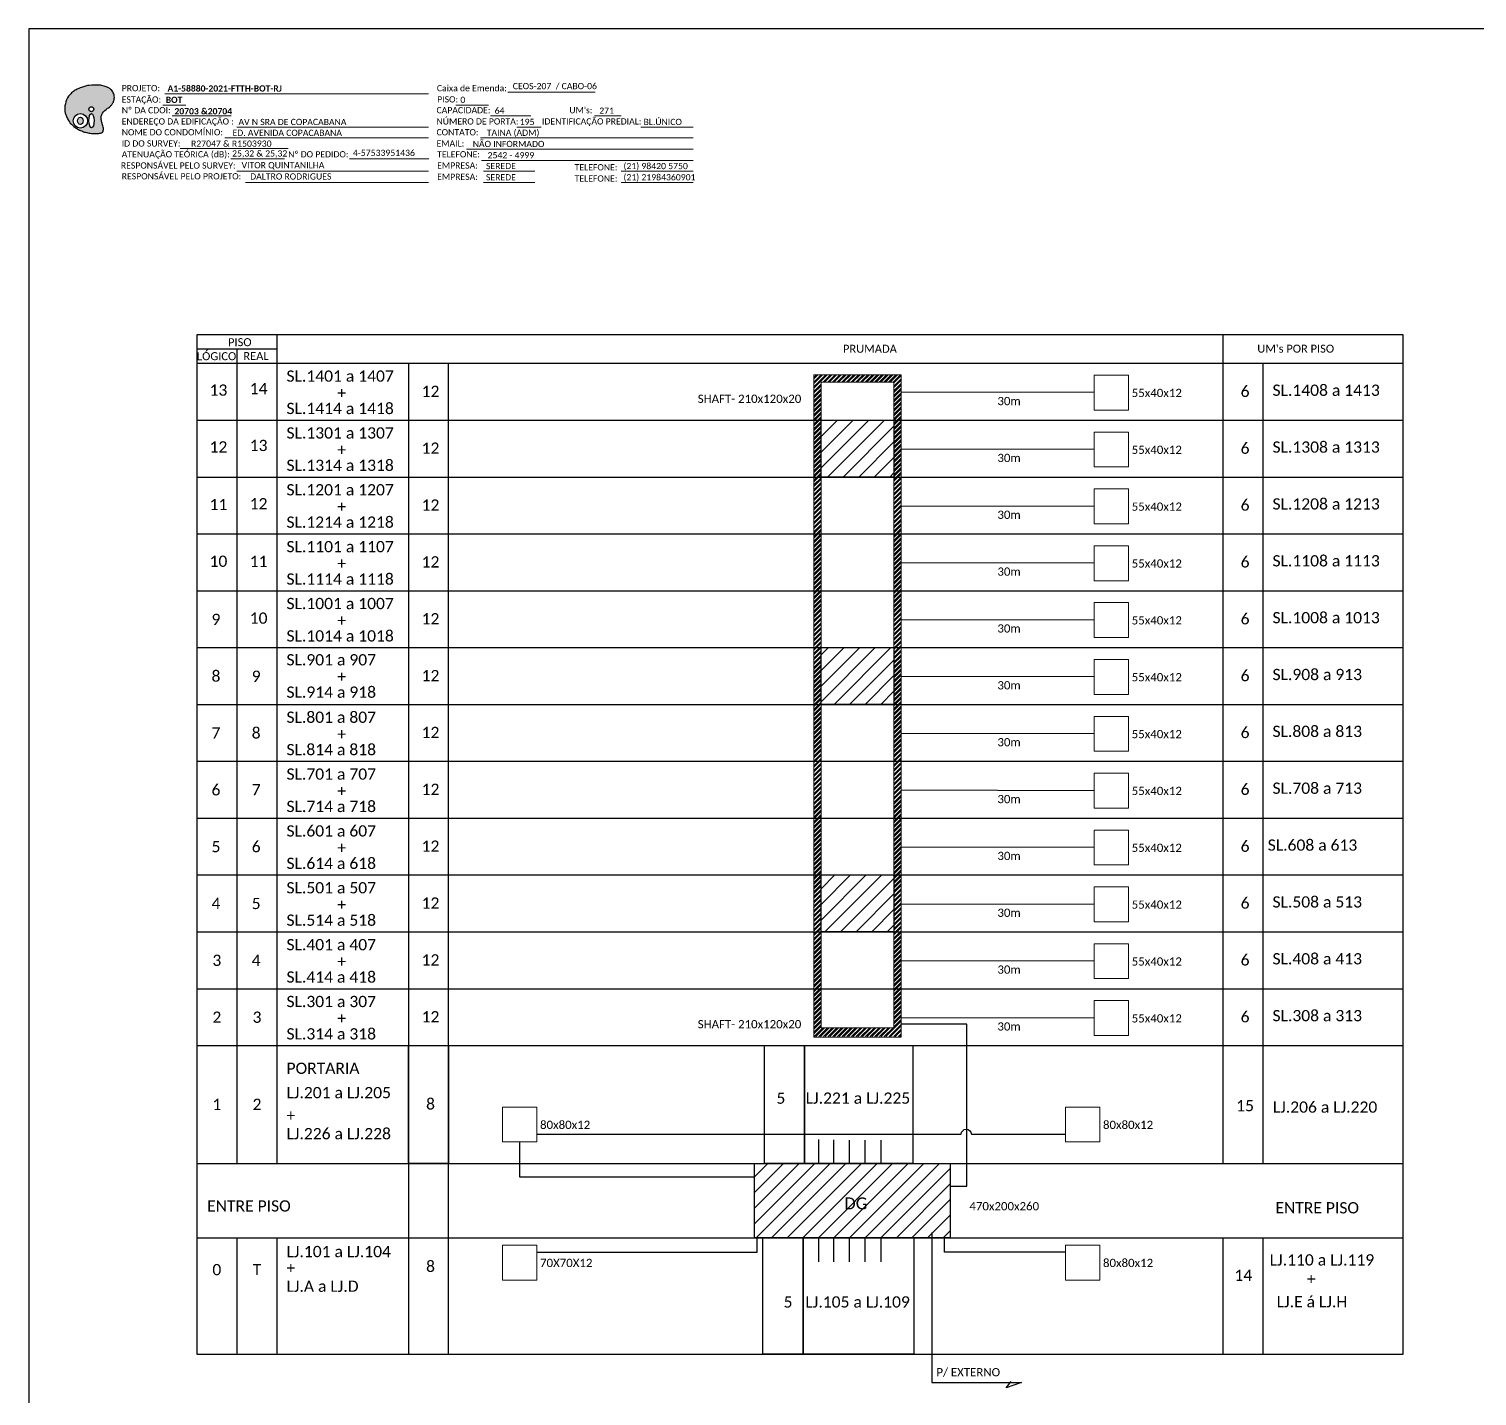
# Model space of a CAD drawing. Header units: metres. Extents: x -1286 to 459, y -500 to 94.
# Drawn here: x -381.5 to 35.5, y -299.5 to 94.2 of the extents above; entities that cross this region are included whole.
import ezdxf
from ezdxf.enums import TextEntityAlignment as Align

# ---------------------------------------------------------------- set-up
doc = ezdxf.new("R2010")
doc.units = ezdxf.units.M
doc.styles.add('WMF-Calibri0', font='calibri.ttf')
doc.styles.add('WMF-Calibri1', font='calibrib.ttf')

# ---------------------------------------------------------------- blocks, each defined once
blk = doc.blocks.new('OI')
h = blk.add_hatch(color=40)
edge = h.paths.add_edge_path()
edge.add_spline(control_points=[(4.35, -0.67), (3.92, -0.99), (3.26, -1.5), (2.81, -2.59), (2.9, -3.5), (3.06, -4.27), (3.31, -4.85), (3.37, -5.39), (3.4, -5.88), (3.2, -6.4), (2.54, -6.61), (1.65, -6.63), (0.55, -6.67), (-0.56, -6.42), (-1.61, -6.14), (-2.77, -5.61), (-3.92, -4.77), (-4.89, -3.7), (-5.34, -2.65), (-5.6, -1.94), (-5.85, -0.96), (-5.71, 0.47), (-5.1, 2.02), (-4.14, 3.02), (-3.3, 3.61), (-2.37, 4.16), (-1.36, 4.44), (-0.56, 4.7), (0.79, 4.85), (2.24, 4.97), (3.79, 4.57), (4.67, 4.21), (5.44, 3.65), (5.76, 2.99), (6.03, 2.21), (6.01, 1.46), (5.72, 0.64), (5.31, 0.08), (4.88, -0.38), (4.51, -0.55), (4.35, -0.67)], knot_values=[0, 0, 0, 0, 1.60434, 2.417191, 3.427595, 4.282808, 4.776746, 5.304182, 5.888771, 6.258406, 6.858137, 7.79129, 8.986195, 10.124242, 11.187857, 12.242908, 13.953784, 15.414161, 16.515391, 17.349188, 17.675853, 19.552021, 21.515531, 22.568638, 23.63245, 24.621084, 25.782718, 26.745347, 27.142653, 29.870543, 31.004649, 31.921532, 32.709589, 33.801391, 34.042471, 35.192333, 35.971461, 36.628871, 37.254359, 37.836911, 37.836911, 37.836911, 37.836911], degree=3, periodic=0)
h.paths.add_polyline_path([(1.13, -0.87, -1), (-0.04, -0.87, -1)], flags=16)
edge = h.paths.add_edge_path(flags=16)
edge.add_ellipse((0.56, -3.59), major_axis=(-0.02, 1.71), ratio=0.361305, start_angle=0, end_angle=360)
h.paths.add_polyline_path([(-0.36, -3.62, -1), (-3.8, -3.62, -1)], flags=16)
edge = h.paths.add_edge_path(flags=0)
edge.add_ellipse((-2.08, -3.62), major_axis=(0, 0.885), ratio=0.758294, start_angle=0, end_angle=360)
at = {"color": 40}
for centre, radius in [((-2.08, -3.62), 1.72), ((0.54, -0.87), 0.587)]:
    blk.add_circle(centre, radius, dxfattribs=at)
blk.add_ellipse((-2.08, -3.62), major_axis=(0, 0.885), ratio=0.758294, start_param=-3.141592653589792, end_param=3.141592653589792, dxfattribs=at)
blk.add_ellipse((0.56, -3.59), major_axis=(-0.02, 1.71), ratio=0.361305, dxfattribs=at)
at = {"color": 40, "start_tangent": (-0.800898, -0.598801), "end_tangent": (-0.800898, -0.598801)}
blk.add_spline([(4.35, -0.67), (3.2, -1.78), (2.9, -2.54), (2.92, -3.55), (3.12, -4.38), (3.28, -4.85), (3.37, -5.37), (3.35, -5.95), (3.2, -6.29), (2.66, -6.55), (1.73, -6.63), (0.54, -6.62), (-0.58, -6.41), (-1.6, -6.11), (-2.56, -5.67), (-3.95, -4.67), (-4.89, -3.56), (-5.37, -2.56), (-5.64, -1.78), (-5.72, -1.46), (-5.63, 0.42), (-4.84, 2.22), (-4.13, 2.99), (-3.27, 3.62), (-2.4, 4.09), (-1.3, 4.47), (-0.37, 4.72), (0.02, 4.77), (2.75, 4.8), (3.85, 4.53), (4.69, 4.16), (5.31, 3.68), (5.85, 2.73), (5.93, 2.5), (5.94, 1.35), (5.67, 0.62), (5.29, 0.08), (4.84, -0.36), (4.35, -0.67)], degree=3, dxfattribs=at)

msp = doc.modelspace()

# ---------------------------------------------------------------- hatches: boundary and pattern name
h = msp.add_hatch()
h.set_pattern_fill('ANSI32', color=3, scale=0.1)
h.set_pattern_definition([(45, (-7780.1605, 2105.6127), (-0.67351921, 0.67351921), []), (45, (-7779.7115, 2105.6127), (-0.67351921, 0.67351921), [])])
h.paths.add_polyline_path([(-130.32, -5.4), (-155.52, -5.4), (-155.52, -195.97), (-130.32, -195.97)])
h.paths.add_polyline_path([(-153.41, -7.53), (-132.43, -7.53), (-132.43, -193.45), (-153.41, -193.45)], flags=16)
h = msp.add_hatch()
h.set_pattern_fill('LINE', color=1, angle=45)
h.paths.add_polyline_path([(-132.43, -18.45), (-153.41, -18.45), (-153.41, -34.82), (-132.43, -34.82)])
h.paths.add_polyline_path([(-132.43, -83.94), (-153.41, -83.94), (-153.41, -100.31), (-132.43, -100.31)])
h.paths.add_polyline_path([(-132.43, -149.42), (-153.41, -149.42), (-153.41, -165.79), (-132.43, -165.79)])
h = msp.add_hatch()
h.set_pattern_fill('LINE', color=1, angle=45)
h.set_pattern_definition([(45, (675.7308, -70.5596), (-2.245064, 2.245064), [])])
h.paths.add_polyline_path([(-172.59, -232.53), (-172.6, -253.91), (-116.24, -253.91), (-116.22, -232.53)])
h.paths.add_polyline_path([(-147.62, -246.64), (-139.13, -246.64), (-139.13, -241.37), (-147.62, -241.37)], flags=24)

# ---------------------------------------------------------------- linework, layer by layer
msp.add_lwpolyline([(-381.52, -499.81), (459.48, -499.81), (459.48, 94.19), (-381.52, 94.19)], close=True)
at = {"color": 7, "lineweight": 0}
for points in [[(-342.41, 75.52), (-266.44, 75.52)], [(-243.6, 76.01), (-218.47, 76.01)], [(-342.93, 72.24), (-336.38, 72.24)], [(-258.64, 72.28), (-249.16, 72.28)], [(-340.26, 69.17), (-323.29, 69.17)], [(-248.59, 69.17), (-236.98, 69.17)], [(-218.65, 69.17), (-210.99, 69.17)], [(-325.11, 62.82), (-266.44, 62.82)], [(-321.7, 65.93), (-266.44, 65.93)], [(-251.48, 62.82), (-190.25, 62.82)], [(-241.01, 65.93), (-234.06, 65.93)], [(-205.31, 65.93), (-190.28, 65.93)], [(-337.95, 59.75), (-306.9, 59.75)], [(-255.52, 59.58), (-190.25, 59.58)], [(-323.41, 56.79), (-307.9, 56.79)], [(-289.18, 56.79), (-266.41, 56.79)], [(-251.23, 56.34), (-190.25, 56.34)], [(-321.7, 53.23), (-266.44, 53.23)], [(-250.62, 53.23), (-235.82, 53.23)], [(-211.02, 53.23), (-190.25, 53.23)], [(-319.21, 49.99), (-266.44, 49.99)], [(-250.62, 49.99), (-235.82, 49.99)], [(-211.02, 49.99), (-190.25, 49.99)]]:
    msp.add_lwpolyline(points, dxfattribs=at)
at = {"color": 0}
for points in [[(14.16, 6.15), (-333.21, 6.15)], [(-333.21, 2.04), (-310.07, 2.04)], [(-333.21, -2.08), (14.16, -2.08)]]:
    msp.add_lwpolyline(points, dxfattribs=at)
for points in [[(-333.21, 6.15), (-333.21, -2.08)], [(-310.07, -2.08), (-310.07, 6.15)], [(-37.71, 6.15), (-37.71, -2.08)], [(14.16, -2.08), (14.16, 6.15)], [(-321.64, 2.04), (-321.64, -2.08)], [(-333.21, -2.08), (14.16, -2.08)], [(-333.21, -2.08), (-333.21, -287.39), (14.16, -287.39), (14.16, -2.08)], [(-333.21, -2.08), (14.16, -2.08)], [(-321.64, -2.08), (-321.64, -232.53)], [(-310.07, -232.53), (-310.07, -2.08)], [(-272.26, -2.08), (-272.26, -287.39)], [(-260.69, -287.39), (-260.69, -2.08)], [(-37.71, -2.08), (-37.71, -232.53)], [(-26.14, -232.53), (-26.14, -2.08)], [(-333.21, -18.45), (14.16, -18.45)], [(-333.21, -34.82), (14.16, -34.82)], [(-333.21, -51.19), (14.16, -51.19)], [(-333.21, -67.56), (14.16, -67.56)], [(-333.21, -83.94), (14.16, -83.94)], [(-333.21, -100.31), (14.16, -100.31)], [(-333.21, -116.68), (14.16, -116.68)], [(-333.21, -133.05), (14.16, -133.05)], [(-333.21, -149.42), (14.16, -149.42)], [(-333.21, -165.79), (14.16, -165.79)], [(-333.21, -182.17), (14.16, -182.17)], [(-333.21, -198.54), (14.16, -198.54)], [(-333.21, -232.53), (14.16, -232.53)], [(-333.21, -253.91), (14.16, -253.91)], [(-321.64, -253.91), (-321.64, -287.39)], [(-310.07, -287.39), (-310.07, -253.91)], [(-37.71, -253.91), (-37.71, -287.39)], [(-26.14, -287.39), (-26.14, -253.91)]]:
    msp.add_lwpolyline(points)
at = {"color": 2, "lineweight": 0}
for points in [[(-155.52, -5.4), (-130.32, -5.4), (-130.32, -196.15), (-155.52, -196.15)], [(-153.41, -7.53), (-132.43, -7.53), (-132.43, -193.45), (-153.41, -193.45)]]:
    msp.add_lwpolyline(points, close=True, dxfattribs=at)
at = {"color": 7, "lineweight": 0}
for points in [[(-64.87, -5.51), (-74.78, -5.51), (-74.78, -15.55), (-64.87, -15.55)], [(-64.87, -21.88), (-74.78, -21.88), (-74.78, -31.93), (-64.87, -31.93)], [(-64.87, -38.26), (-74.78, -38.26), (-74.78, -48.3), (-64.87, -48.3)], [(-64.87, -54.63), (-74.78, -54.63), (-74.78, -64.67), (-64.87, -64.67)], [(-64.87, -71), (-74.78, -71), (-74.78, -81.04), (-64.87, -81.04)], [(-64.87, -87.37), (-74.78, -87.37), (-74.78, -97.41), (-64.87, -97.41)], [(-64.87, -103.74), (-74.78, -103.74), (-74.78, -113.78), (-64.87, -113.78)], [(-64.87, -120.12), (-74.78, -120.12), (-74.78, -130.16), (-64.87, -130.16)], [(-64.87, -136.49), (-74.78, -136.49), (-74.78, -146.53), (-64.87, -146.53)], [(-64.87, -152.86), (-74.78, -152.86), (-74.78, -162.9), (-64.87, -162.9)], [(-64.87, -169.23), (-74.78, -169.23), (-74.78, -179.27), (-64.87, -179.27)], [(-64.87, -185.6), (-74.78, -185.6), (-74.78, -195.64), (-64.87, -195.64)], [(-235.24, -216.26), (-245.15, -216.26), (-245.15, -226.3), (-235.24, -226.3)], [(-73.13, -216.26), (-83.04, -216.26), (-83.04, -226.3), (-73.13, -226.3)], [(-235.24, -256.04), (-245.15, -256.04), (-245.15, -266.08), (-235.24, -266.08)], [(-73.13, -256.04), (-83.04, -256.04), (-83.04, -266.08), (-73.13, -266.08)]]:
    msp.add_lwpolyline(points, close=True, dxfattribs=at)
at = {"color": 3}
for points in [[(-74.78, -10.53), (-130.32, -10.43)], [(-74.78, -26.9), (-130.32, -26.8)], [(-74.78, -43.28), (-130.32, -43.17)], [(-74.78, -59.65), (-130.32, -59.54)], [(-74.78, -76.02), (-130.32, -75.92)], [(-74.78, -92.39), (-130.32, -92.29)], [(-74.78, -108.76), (-130.32, -108.66)], [(-74.78, -125.14), (-130.32, -125.03)], [(-74.78, -141.51), (-130.32, -141.4)], [(-74.78, -157.88), (-130.32, -157.78)], [(-74.78, -174.25), (-130.32, -174.15)], [(-74.78, -190.62), (-130.32, -190.52)], [(-116.34, -239.07), (-111.41, -239.07), (-111.41, -192.41), (-130.32, -192.41)], [(-172.76, -236.4), (-240.16, -236.4), (-240.2, -226.29)], [(-154.05, -232.53), (-154.05, -225.62)], [(-149.77, -232.53), (-149.77, -225.66)], [(-145.2, -232.53), (-145.2, -225.75)], [(-140.76, -232.53), (-140.76, -225.79)], [(-136.13, -232.53), (-136.13, -225.79)], [(-235.24, -258), (-171.85, -258), (-171.82, -253.91)], [(-154.05, -260.82), (-154.05, -253.91)], [(-149.77, -260.82), (-149.77, -253.95)], [(-145.2, -260.82), (-145.2, -254.04)], [(-140.76, -260.82), (-140.76, -254.09)], [(-136.13, -260.82), (-136.13, -254.09)], [(-83.04, -257.99), (-117.88, -257.99), (-117.9, -253.91)]]:
    msp.add_lwpolyline(points, dxfattribs=at)
at = {"color": 1}
for points in [[(-153.41, -18.45), (-132.43, -18.45), (-132.43, -34.82), (-153.41, -34.82)], [(-153.41, -83.94), (-132.43, -83.94), (-132.43, -100.31), (-153.41, -100.31)], [(-153.41, -149.42), (-132.43, -149.42), (-132.43, -165.79), (-153.41, -165.79)], [(-172.59, -232.53), (-116.22, -232.53), (-116.24, -253.91), (-172.6, -253.91)]]:
    msp.add_lwpolyline(points, close=True, dxfattribs=at)
at = {"color": 7}
for points in [[(-272.26, -198.54), (-260.69, -198.54), (-260.69, -232.53), (-272.26, -232.53)], [(-169.76, -198.54), (-158.19, -198.54), (-158.19, -232.53), (-169.76, -232.53)], [(-158.19, -198.54), (-126.99, -198.54), (-126.99, -232.53), (-158.19, -232.53)], [(-170.15, -253.91), (-158.57, -253.91), (-158.57, -287.39), (-170.15, -287.39)], [(-158.57, -253.91), (-126.73, -253.91), (-126.73, -287.39), (-158.57, -287.39)]]:
    msp.add_lwpolyline(points, close=True, dxfattribs=at)
at = {"color": 3}
msp.add_lwpolyline([(-235.24, -224.09), (-113.07, -224.09, -1), (-110.14, -224.09), (-83.04, -224.09)], format="xyb", dxfattribs=at)
at = {"color": 1}
for points in [[(-121.53, -252.37), (-121.53, -295.52), (-95.71, -295.52)], [(-100.12, -297.11), (-98.71, -295.28)], [(-95.71, -295.52), (-100.12, -297.11)]]:
    msp.add_lwpolyline(points, dxfattribs=at)

# ---------------------------------------------------------------- block references
at = {"color": 7, "xscale": 1.213923925163967, "yscale": 1.213923925163967, "zscale": 1.213923925163967, "rotation": 0.1532896023949059}
msp.add_blockref('OI', (-364.21, 72.14), dxfattribs=at)

# ---------------------------------------------------------------- texts
at = {"color": 7, "lineweight": 0, "style": 'WMF-Calibri0'}
for s, height, p in [('PROJETO:', 1.793, (-354.81, 76.26)), ('ESTAÇÃO:', 1.793, (-354.81, 72.98)), ('Caixa de Emenda:', 1.7927, (-264.06, 76.26)), ('Nº DA CDOI:', 1.7927, (-354.81, 69.91)), ('CAPACIDADE:', 1.7927, (-264.16, 69.91)), ('PISO:', 1.793, (-263.98, 73.03)), ("UM's:", 1.793, (-225.92, 69.91)), ('ENDEREÇO DA EDIFICAÇÃO :', 1.7927, (-354.81, 66.68)), ('NÚMERO DE PORTA:', 1.7927, (-264.16, 66.68)), ('IDENTIFICAÇÃO PREDIAL:', 1.7927, (-233.79, 66.68)), ('NOME DO CONDOMÍNIO:', 1.7927, (-354.81, 63.56)), ('CONTATO:', 1.793, (-264.16, 63.56)), ('ATENUAÇÃO TEÓRICA (dB):', 1.7927, (-354.81, 57.21)), ('ID DO SURVEY:', 1.7927, (-354.81, 60.33)), ('Nº DO PEDIDO:', 1.7927, (-306.89, 57.21)), ('EMAIL:', 1.793, (-264.16, 60.33)), ('TELEFONE:', 1.793, (-263.98, 57.21)), ('RESPONSÁVEL PELO SURVEY:', 1.7927, (-355.05, 53.98)), ('EMPRESA:', 1.793, (-263.98, 53.98)), ('TELEFONE:', 1.793, (-224.38, 53.47)), ('RESPONSÁVEL PELO PROJETO:', 1.7927, (-354.81, 50.87)), ('EMPRESA:', 1.793, (-263.98, 50.74)), ('TELEFONE:', 1.793, (-224.38, 50.24))]:
    msp.add_text(s, height=height, dxfattribs=at).set_placement(p)
at = {"color": 7}
for s, height, style, p in [('A1-58880-2021-FTTH-BOT-RJ', 1.7927, 'WMF-Calibri1', (-341.62, 76.17)), ('CEOS-207  / CABO-06', 1.7927, 'WMF-Calibri0', (-242.2, 76.85)), ('BOT', 1.793, 'WMF-Calibri1', (-342.13, 72.89)), ('0', 1.79, 'WMF-Calibri0', (-257.29, 72.88)), ('64', 1.793, 'WMF-Calibri0', (-247.42, 69.79)), ('271', 1.793, 'WMF-Calibri0', (-217.3, 69.77)), ('AV N SRA DE COPACABANA', 1.7927, 'WMF-Calibri0', (-321.19, 66.52)), ('195', 1.793, 'WMF-Calibri0', (-240.2, 66.53)), ('BL.ÚNICO', 1.793, 'WMF-Calibri0', (-204.55, 66.53)), ('ED. AVENIDA COPACABANA', 1.7927, 'WMF-Calibri0', (-322.91, 63.39)), ('TAINA (ADM)', 1.7927, 'WMF-Calibri0', (-249.7, 63.42)), ('R27047 & R1503930', 1.7927, 'WMF-Calibri0', (-334.85, 60.28)), ('25,32 & 25,32', 1.7927, 'WMF-Calibri0', (-323.03, 57.45)), ('4-57533951436', 1.7927, 'WMF-Calibri0', (-288.23, 57.62)), ('NÃO INFORMADO', 1.7927, 'WMF-Calibri0', (-253.74, 60.18)), ('2542 - 4999', 1.7927, 'WMF-Calibri0', (-249.45, 56.94)), ('VITOR QUINTANILHA', 1.7927, 'WMF-Calibri0', (-320.3, 54.07)), ('SEREDE', 1.793, 'WMF-Calibri0', (-249.92, 53.83)), ('(21) 98420 5750', 1.7927, 'WMF-Calibri0', (-210.32, 53.83)), ('DALTRO RODRIGUES', 1.7927, 'WMF-Calibri0', (-317.81, 50.83)), ('SEREDE', 1.793, 'WMF-Calibri0', (-249.92, 50.59)), ('(21) 21984360901', 1.7927, 'WMF-Calibri0', (-210.32, 50.59)), ('SL.1401 a 1407', 3.24, 'WMF-Calibri0', (-307.36, -7.38)), ('SL.1408 a 1413', 3.24, 'WMF-Calibri0', (-23.43, -11.45)), ('+', 3.24, 'WMF-Calibri0', (-292.72, -12.22)), ('SHAFT- 210x120x20', 2.3729, 'WMF-Calibri0', (-188.94, -13.48)), ('55x40x12', 2.373, 'WMF-Calibri0', (-63.98, -11.8)), ('SL.1414 a 1418', 3.24, 'WMF-Calibri0', (-307.36, -16.7)), ('SL.1301 a 1307', 3.24, 'WMF-Calibri0', (-307.36, -23.75)), ('SL.1308 a 1313', 3.24, 'WMF-Calibri0', (-23.43, -27.82)), ('+', 3.24, 'WMF-Calibri0', (-292.72, -28.59)), ('55x40x12', 2.373, 'WMF-Calibri0', (-63.98, -28.17)), ('SL.1314 a 1318', 3.24, 'WMF-Calibri0', (-307.36, -33.07)), ('SL.1201 a 1207', 3.24, 'WMF-Calibri0', (-307.36, -40.12)), ('SL.1208 a 1213', 3.24, 'WMF-Calibri0', (-23.43, -44.19)), ('+', 3.24, 'WMF-Calibri0', (-292.72, -44.96)), ('55x40x12', 2.373, 'WMF-Calibri0', (-63.98, -44.54)), ('SL.1214 a 1218', 3.24, 'WMF-Calibri0', (-307.36, -49.44)), ('SL.1101 a 1107', 3.24, 'WMF-Calibri0', (-307.36, -56.49)), ('SL.1108 a 1113', 3.24, 'WMF-Calibri0', (-23.43, -60.57)), ('SL.1114 a 1118', 3.24, 'WMF-Calibri0', (-307.36, -65.82)), ('+', 3.24, 'WMF-Calibri0', (-292.72, -61.34)), ('55x40x12', 2.373, 'WMF-Calibri0', (-63.98, -60.91)), ('SL.1001 a 1007', 3.24, 'WMF-Calibri0', (-307.36, -72.87)), ('+', 3.24, 'WMF-Calibri0', (-292.72, -77.71)), ('55x40x12', 2.373, 'WMF-Calibri0', (-63.98, -77.28)), ('SL.1008 a 1013', 3.24, 'WMF-Calibri0', (-23.43, -76.94)), ('SL.1014 a 1018', 3.24, 'WMF-Calibri0', (-307.36, -82.19)), ('SL.901 a 907', 3.24, 'WMF-Calibri0', (-307.36, -89.07)), ('+', 3.24, 'WMF-Calibri0', (-292.72, -93.91)), ('55x40x12', 2.373, 'WMF-Calibri0', (-63.98, -93.66)), ('SL.908 a 913', 3.24, 'WMF-Calibri0', (-23.43, -93.31)), ('SL.914 a 918', 3.24, 'WMF-Calibri0', (-307.36, -98.39)), ('SL.801 a 807', 3.24, 'WMF-Calibri0', (-307.36, -105.61)), ('+', 3.24, 'WMF-Calibri0', (-292.72, -110.45)), ('55x40x12', 2.373, 'WMF-Calibri0', (-63.98, -110.03)), ('SL.808 a 813', 3.24, 'WMF-Calibri0', (-23.43, -109.68)), ('SL.814 a 818', 3.24, 'WMF-Calibri0', (-307.36, -114.93)), ('SL.701 a 707', 3.24, 'WMF-Calibri0', (-307.36, -121.98)), ('+', 3.24, 'WMF-Calibri0', (-292.72, -126.82)), ('55x40x12', 2.373, 'WMF-Calibri0', (-63.98, -126.4)), ('SL.708 a 713', 3.24, 'WMF-Calibri0', (-23.43, -126.05)), ('SL.714 a 718', 3.24, 'WMF-Calibri0', (-307.36, -131.3)), ('SL.601 a 607', 3.24, 'WMF-Calibri0', (-307.36, -138.35)), ('+', 3.24, 'WMF-Calibri0', (-292.72, -143.19)), ('55x40x12', 2.373, 'WMF-Calibri0', (-63.98, -142.77)), ('SL.608 a 613', 3.24, 'WMF-Calibri0', (-24.81, -142.43)), ('SL.614 a 618', 3.24, 'WMF-Calibri0', (-307.36, -147.68)), ('SL.501 a 507', 3.24, 'WMF-Calibri0', (-307.36, -154.72)), ('+', 3.24, 'WMF-Calibri0', (-292.72, -159.57)), ('55x40x12', 2.373, 'WMF-Calibri0', (-63.98, -159.14)), ('SL.508 a 513', 3.24, 'WMF-Calibri0', (-23.43, -158.8)), ('SL.514 a 518', 3.24, 'WMF-Calibri0', (-307.36, -164.05)), ('SL.401 a 407', 3.24, 'WMF-Calibri0', (-307.36, -171.1)), ('+', 3.24, 'WMF-Calibri0', (-292.72, -175.94)), ('55x40x12', 2.373, 'WMF-Calibri0', (-63.98, -175.52)), ('SL.408 a 413', 3.24, 'WMF-Calibri0', (-23.43, -175.17)), ('SL.414 a 418', 3.24, 'WMF-Calibri0', (-307.36, -180.42)), ('SL.301 a 307', 3.24, 'WMF-Calibri0', (-307.36, -187.47)), ('+', 3.24, 'WMF-Calibri0', (-292.72, -192.31)), ('SHAFT- 210x120x20', 2.3729, 'WMF-Calibri0', (-188.94, -193.57)), ('55x40x12', 2.373, 'WMF-Calibri0', (-63.98, -191.89)), ('SL.308 a 313', 3.24, 'WMF-Calibri0', (-23.43, -191.54)), ('SL.314 a 318', 3.24, 'WMF-Calibri0', (-307.36, -196.79)), ('PORTARIA', 3.24, 'WMF-Calibri0', (-307.36, -206.69)), ('LJ.201 a LJ.205', 3.24, 'WMF-Calibri0', (-307.36, -213.71)), ('LJ.221 a LJ.225', 3.24, 'WMF-Calibri0', (-157.85, -215.29)), ('LJ.206 a LJ.220', 3.24, 'WMF-Calibri0', (-23.34, -217.87)), ('+', 3.24, 'WMF-Calibri0', (-307.36, -220.28)), ('80x80x12', 2.373, 'WMF-Calibri0', (-234.35, -222.55)), ('80x80x12', 2.373, 'WMF-Calibri0', (-72.25, -222.55)), ('LJ.226 a LJ.228', 3.24, 'WMF-Calibri0', (-307.36, -225.53)), ('ENTRE PISO', 3.24, 'WMF-Calibri0', (-330.22, -246.33)), ('DG', 3.433, 'WMF-Calibri0', (-146.74, -245.71)), ('470x200x260', 2.3729, 'WMF-Calibri0', (-110.72, -245.98)), ('ENTRE PISO', 3.24, 'WMF-Calibri0', (-22.6, -246.87)), ('LJ.101 a LJ.104', 3.24, 'WMF-Calibri0', (-307.36, -259.47)), ('+', 3.24, 'WMF-Calibri0', (-307.36, -264.2)), ('70X70X12', 2.373, 'WMF-Calibri0', (-234.35, -262.32)), ('80x80x12', 2.373, 'WMF-Calibri0', (-72.25, -262.32)), ('LJ.110 a LJ.119', 3.24, 'WMF-Calibri0', (-24.23, -261.87)), ('LJ.A a LJ.D', 3.24, 'WMF-Calibri0', (-307.36, -269.45)), ('+', 3.24, 'WMF-Calibri0', (-13.54, -267.36)), ('LJ.105 a LJ.109', 3.24, 'WMF-Calibri0', (-157.94, -273.98)), ('LJ.E á LJ.H', 3.24, 'WMF-Calibri0', (-22.23, -273.92)), ('P/ EXTERNO', 2.373, 'WMF-Calibri0', (-120.22, -293.78))]:
    msp.add_text(s, height=height, dxfattribs=dict(at, style=style)).set_placement(p)
at = {"color": 7, "style": 'WMF-Calibri1'}
msp.add_text('20703 &20704', height=1.7927, dxfattribs=at).set_placement((-331.33, 69.6), align=Align.CENTER)
at = {"color": 0, "style": 'WMF-Calibri0'}
for s, p in [('     PISO', (-328.25, 2.85)), ('  LÓGICO', (-334.79, -1.18)), ('    REAL', (-323.03, -1.13)), ('PRUMADA', (-147.12, 0.96)), ("UM's POR PISO", (-27.82, 0.99))]:
    msp.add_text(s, height=2.3, dxfattribs=at).set_placement(p)
at = {"color": 7, "style": 'WMF-Calibri0'}
for s, p in [('13', (-326.96, -9.78)), ('14', (-315.39, -9.36)), ('12', (-326.96, -26.15)), ('13', (-315.39, -25.73)), ('11', (-326.96, -42.74)), ('12', (-315.39, -42.52)), ('10', (-326.96, -59.07)), ('11', (-315.39, -59.11)), ('10', (-315.39, -75.45))]:
    msp.add_text(s, height=3.24, dxfattribs=at).set_placement(p, align=Align.MIDDLE_CENTER)
at = {"color": 3, "style": 'WMF-Calibri0'}
for p in [(-102.65, -14.14), (-102.65, -30.51), (-102.65, -46.88), (-102.65, -63.25), (-102.65, -79.62), (-102.65, -95.99), (-102.65, -112.37), (-102.65, -128.74), (-102.65, -145.11), (-102.65, -161.48), (-102.65, -177.85), (-102.65, -194.23)]:
    msp.add_text('30m', height=2.373, dxfattribs=at).set_placement(p)
at = {"color": 7, "style": 'WMF-Calibri0'}
for tag, flags, p in [('12', 4, (-265.89, -10.15)), ('6', 4, (-31.33, -10.15)), ('12', 4, (-265.89, -26.52)), ('6', 4, (-31.33, -26.52)), ('12', 4, (-265.89, -42.89)), ('6', 4, (-31.33, -42.89)), ('12', 4, (-265.89, -59.26)), ('6', 4, (-31.33, -59.26)), ('9', 4, (-327.67, -75.83)), ('12', 4, (-265.89, -75.64)), ('6', 4, (-31.33, -75.64)), ('8', 4, (-327.67, -92.14)), ('9', 4, (-316.1, -92.2)), ('12', 4, (-265.89, -92.01)), ('6', 4, (-31.33, -92.01)), ('7', 4, (-327.67, -108.51)), ('8', 4, (-316.1, -108.51)), ('12', 4, (-265.89, -108.38)), ('6', 4, (-31.33, -108.38)), ('6', 4, (-327.67, -124.88)), ('7', 4, (-316.1, -124.88)), ('12', 4, (-265.89, -124.75)), ('6', 4, (-31.33, -124.75)), ('5', 4, (-327.67, -141.25)), ('6', 4, (-316.1, -141.25)), ('12', 4, (-265.89, -141.12)), ('6', 4, (-31.33, -141.12)), ('4', 4, (-327.67, -157.62)), ('5', 4, (-316.1, -157.62)), ('12', 4, (-265.89, -157.5)), ('6', 4, (-31.33, -157.5)), ('3', 4, (-327.42, -173.99)), ('4', 4, (-316.1, -173.99)), ('12', 4, (-265.89, -173.87)), ('6', 4, (-31.33, -173.87)), ('2', 4, (-327.42, -190.37)), ('3', 4, (-315.85, -190.37)), ('12', 4, (-265.89, -190.24)), ('6', 4, (-31.33, -190.24)), ('5', 4, (-165, -213.68)), ('1', 4, (-327.42, -215.48)), ('2', 4, (-315.85, -215.46)), ('8', 4, (-265.89, -215.35)), ('15', 4, (-31.33, -215.84)), ('0', 4, (-327.42, -263.06)), ('T', 12, (-315.85, -263.02)), ('8', 4, (-265.89, -262.1)), ('14', 4, (-31.85, -264.68)), ('5', 4, (-162.93, -272.38))]:
    msp.add_attdef(tag, text='XX', height=3.24, dxfattribs=dict(at, flags=flags)).set_placement(p, align=Align.MIDDLE_CENTER)

doc.saveas('drawing.dxf')
